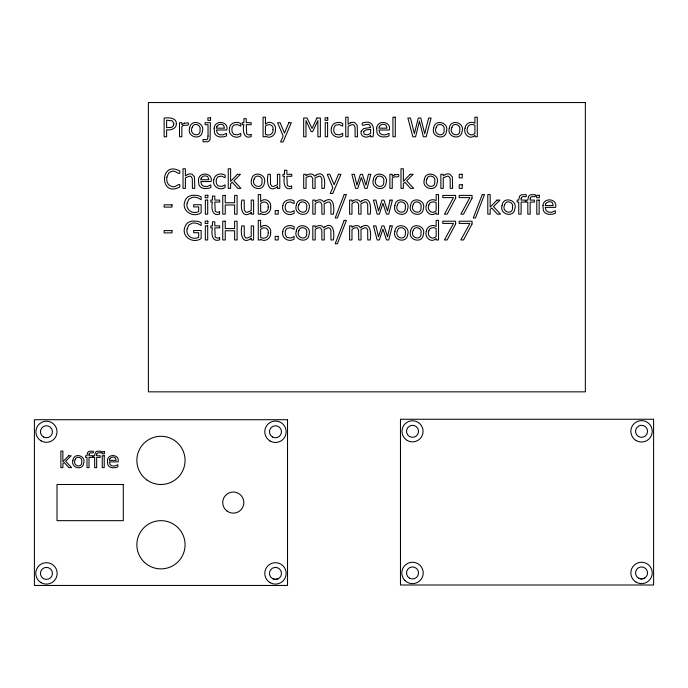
<?xml version="1.0" encoding="UTF-8"?>
<svg xmlns="http://www.w3.org/2000/svg" width="688" height="688" viewBox="0 0 688 688"><rect width="100%" height="100%" fill="white"/><g stroke="black" fill="none" stroke-linecap="round" stroke-linejoin="round"><path stroke-width="1.03" d="M278.494 578.617L275.475 579.425L272.465 578.617A6.029 6.029 0 0 1 272.465 568.176A6.029 6.029 0 0 1 281.504 573.396A6.029 6.029 0 0 1 272.465 578.617M644.561 578.169L641.543 578.978L638.533 578.169A6.029 6.029 0 0 1 638.533 567.729A6.029 6.029 0 0 1 647.571 572.949A6.029 6.029 0 0 1 638.533 578.169M208.025 136.035L207.578 138.985L206.753 139.741L203.046 139.501L203.046 141.754L207.656 141.788A3.956 3.956 0 0 0 210.072 139.286L210.39 122.705L205.084 122.705L205.084 124.7L208.025 124.7L208.025 136.035M72.928 460.315C70.348 467.9 82.947 471.177 83.704 463.067C86.292 455.465 73.685 452.188 72.928 460.315M189.621 128.123C186.56 137.11 201.481 140.988 202.384 131.382C205.445 122.378 190.507 118.491 189.621 128.123M251.593 179.706C248.54 188.701 263.461 192.571 264.364 182.965C267.417 173.969 252.487 170.082 251.593 179.706M296.27 205.506C293.208 214.493 308.138 218.371 309.032 208.756C312.094 199.761 297.156 195.874 296.27 205.506M296.27 231.297C293.208 240.293 308.138 244.163 309.032 234.556C312.094 225.552 297.156 221.665 296.27 231.297M373.335 179.706C370.273 188.701 385.203 192.571 386.106 182.965C389.159 173.969 374.229 170.082 373.335 179.706M394.921 205.506C391.868 214.493 406.789 218.371 407.692 208.756C410.753 199.761 395.815 195.874 394.921 205.506M394.921 231.297C391.868 240.293 406.789 244.163 407.692 234.556C410.753 225.552 395.815 221.665 394.921 231.297M410.581 205.506C407.52 214.493 422.441 218.371 423.344 208.756C426.405 199.761 411.467 195.874 410.581 205.506M410.581 231.297C407.52 240.293 422.441 244.163 423.344 234.556C426.405 225.552 411.467 221.665 410.581 231.297M424.333 179.706C421.271 188.701 436.201 192.571 437.095 182.965C440.157 173.969 425.218 170.082 424.333 179.706M433.681 128.123C430.619 137.11 445.54 140.988 446.443 131.382C449.505 122.378 434.567 118.491 433.681 128.123M449.333 128.123C446.271 137.11 461.201 140.988 462.095 131.382C465.157 122.378 450.219 118.491 449.333 128.123M502.077 205.506C499.024 214.493 513.945 218.371 514.848 208.756C517.901 199.761 502.971 195.874 502.077 205.506M166.849 177.229C166.169 180.927 167.691 185.803 171.905 186.439C175.105 188.727 181.107 180.505 179.688 187.007C159.573 198.075 159.315 160.063 179.688 170.925C181.125 177.513 175.036 169.214 171.811 171.518A5.616 5.616 0 0 0 168.56 173.29L166.849 177.229M187.145 203.055C185.33 209.771 192.821 214.751 198.677 211.517L198.677 206.916L193.655 206.916L193.655 204.723L201.145 204.723L201.145 212.773C192.889 218.423 180.712 210.717 185.089 200.741A8.342 8.342 0 0 1 188.495 196.527L192.098 195.229L197.533 195.452L201.137 196.751L201.137 199.709L198.316 198.101A10.707 10.707 0 0 0 192.348 197.318L188.856 199.219L187.145 203.055M187.145 228.846C185.33 235.563 192.821 240.551 198.677 237.308L198.677 232.707L193.655 232.707L193.655 230.523L201.145 230.523L201.145 238.564C192.889 244.214 180.712 236.509 185.089 226.533A8.342 8.342 0 0 1 188.495 222.319L192.098 221.02L197.533 221.244L201.137 222.551L201.137 225.509L198.316 223.892A10.707 10.707 0 0 0 192.348 223.118L188.856 225.01L187.145 228.846M107.44 460.367L107.758 464.357A5.048 5.048 0 0 0 109.908 466.997L112.213 467.797L115.825 467.608L117.889 466.894L117.889 464.718L114.81 466.034L111.92 465.896L110.089 464.538L109.375 461.889L118.121 461.889C120.039 454.424 107.93 453.091 107.44 460.367M198.471 179.774L198.841 184.504A5.977 5.977 0 0 0 201.395 187.626L204.13 188.572L208.404 188.349L210.846 187.506L210.846 184.926L207.2 186.482L203.768 186.328L201.61 184.711L200.758 181.58L211.121 181.58C213.4 172.731 199.056 171.157 198.471 179.774M214.157 128.192L214.536 132.913A5.977 5.977 0 0 0 217.081 136.043L219.816 136.989L224.09 136.766L226.533 135.923L226.533 133.343L222.886 134.9L219.463 134.736L217.305 133.128L216.445 129.989L226.816 129.989C229.087 121.148 214.742 119.566 214.157 128.192M213.822 179.714C211.938 186.302 219.618 191.247 225.114 187.48L225.114 184.874L221.966 186.439L217.924 185.855L216.445 183.601L216.161 181.348L216.453 179.043L217.958 176.782L221.613 176.137L225.114 177.771L225.114 175.139C220.968 172.533 214.321 174.365 213.822 179.714M229.517 128.131C227.633 134.71 235.313 139.655 240.809 135.897L240.809 133.291L237.661 134.848L233.619 134.272L232.14 132.01L231.847 129.765L232.14 127.461L233.653 125.199L237.308 124.545L240.809 126.188L240.809 123.556C236.663 120.942 230.016 122.782 229.517 128.131M282.828 205.514C280.945 212.093 288.625 217.038 294.12 213.28L294.12 210.674L290.972 212.231L286.93 211.655L285.451 209.393L285.167 207.148L285.46 204.843L286.965 202.582L290.62 201.928L294.12 203.571L294.12 200.939C289.975 198.325 283.327 200.156 282.828 205.514M282.828 231.306C280.945 237.893 288.625 242.83 294.12 239.071L294.12 236.466L290.972 238.022L286.93 237.446L285.451 235.184L285.167 232.94L285.46 230.635L286.965 228.373L290.62 227.728L294.12 229.362L294.12 226.73C289.975 224.116 283.327 225.956 282.828 231.306M331.401 128.131C329.526 134.71 337.197 139.655 342.701 135.897L342.701 133.291L339.545 134.848L335.512 134.272L334.024 132.01L333.74 129.765L334.033 127.461L335.546 125.199L339.201 124.545L342.701 126.188L342.701 123.556C338.556 120.942 331.908 122.782 331.401 128.131M376.671 128.192L377.041 132.913A5.977 5.977 0 0 0 379.595 136.043L382.33 136.989L386.604 136.766L389.047 135.923L389.047 133.343L385.4 134.9L381.978 134.736L379.81 133.128L378.959 129.989L389.322 129.989C391.601 121.148 377.256 119.566 376.671 128.192M542.961 205.574L543.331 210.296A5.977 5.977 0 0 0 545.885 213.418L548.62 214.372L552.894 214.149L555.336 213.306L555.336 210.717L551.69 212.274L548.259 212.119L546.1 210.511L545.249 207.372L555.612 207.372C557.891 198.531 543.546 196.949 542.961 205.574M275.458 129.636C276.077 134.925 270.1 139.363 265.439 136.121L265.293 136.774L263.074 136.774L263.074 117.184L265.439 117.184L265.439 124.184C269.627 119.703 276.542 123.943 275.458 129.636M270.642 207.019C271.261 212.308 265.293 216.746 260.632 213.504L260.477 214.157L258.267 214.157L258.267 194.558L260.632 194.558L260.632 201.567C264.811 197.078 271.734 201.326 270.642 207.019M270.642 232.811C271.261 238.1 265.293 242.537 260.632 239.295L260.477 239.957L258.267 239.957L258.267 220.358L260.632 220.358L260.632 227.358C264.811 222.878 271.734 227.117 270.642 232.811M426.276 205.54C424.255 211.457 431.187 217.864 436.166 212.687L436.166 214.157L438.531 214.157L438.531 194.558L436.166 194.558L436.166 200.655C432.193 198.092 426.655 200.862 426.276 205.54M426.276 231.331C424.255 237.248 431.187 243.664 436.166 238.478L436.166 239.957L438.531 239.957L438.531 220.358L436.166 220.358L436.166 226.455C432.193 223.884 426.655 226.653 426.276 231.331M465.028 128.157C463.015 134.074 469.938 140.481 474.918 135.304L474.918 136.774L477.283 136.774L477.283 117.184L474.918 117.184L474.918 123.272C470.945 120.71 465.406 123.479 465.028 128.157M176.395 123.694C176.541 128.733 170.762 130.505 166.625 129.791L166.625 136.774L164.131 136.774L164.131 118.026C168.465 117.648 176.498 117.381 176.395 123.694M75.13 459.679C71.87 465.982 82.491 469.018 81.734 461.691C82.947 457.339 76.058 455.293 75.13 459.679M192.219 127.366C188.357 134.839 200.939 138.426 200.053 129.748C201.481 124.597 193.328 122.18 192.219 127.366M254.199 178.957C250.337 186.422 262.919 190.017 262.025 181.34C263.461 176.188 255.308 173.763 254.199 178.957M298.867 204.749C295.014 212.222 307.596 215.808 306.702 207.131C308.138 201.98 299.977 199.563 298.867 204.749M298.867 230.54C295.014 238.014 307.596 241.6 306.702 232.922C308.138 227.771 299.977 225.354 298.867 230.54M375.94 178.957C372.079 186.422 384.661 190.017 383.766 181.34C385.203 176.188 377.041 173.763 375.94 178.957M397.526 204.749C393.665 212.222 406.247 215.808 405.352 207.131C406.789 201.98 398.636 199.563 397.526 204.749M397.526 230.54C393.665 238.014 406.247 241.6 405.352 232.922C406.789 227.771 398.636 225.354 397.526 230.54M413.178 204.749C409.317 212.222 421.907 215.808 421.013 207.131C422.441 201.98 414.288 199.563 413.178 204.749M413.178 230.54C409.317 238.014 421.907 241.6 421.013 232.922C422.441 227.771 414.288 225.354 413.178 230.54M426.93 178.957C423.077 186.422 435.659 190.017 434.764 181.34C436.201 176.188 428.039 173.763 426.93 178.957M436.278 127.366C432.417 134.839 445.007 138.426 444.113 129.748C445.54 124.597 437.387 122.18 436.278 127.366M451.93 127.366C448.077 134.839 460.659 138.426 459.765 129.748C461.201 124.597 453.039 122.18 451.93 127.366M504.682 204.749C500.821 212.222 513.403 215.808 512.508 207.131C513.945 201.98 505.792 199.563 504.682 204.749M89.079 454.08L88.933 455.748L92.545 455.748L92.545 457.425L89.001 457.425L89.001 467.625L86.998 467.625L86.998 457.425L85.647 457.425L85.647 455.748L86.998 455.748L87.591 452.73A3.294 3.294 0 0 1 89.337 451.251L93.284 451.182C94.437 454.605 90.842 451.655 89.517 453.28L89.079 454.08M96.733 454.08L96.595 455.748L100.199 455.748L100.199 457.425L96.655 457.425L96.655 467.625L94.66 467.625L94.66 457.425L93.31 457.425L93.31 455.748L94.66 455.748L95.245 452.73A3.294 3.294 0 0 1 96.999 451.251L100.938 451.182C102.091 454.605 98.496 451.655 97.171 453.28L96.733 454.08M521.212 198.118L521.04 200.088L525.305 200.088L525.305 202.083L521.117 202.083L521.117 214.157L518.743 214.157L518.743 202.083L517.144 202.083L517.144 200.088L518.743 200.088L519.449 196.519A3.904 3.904 0 0 1 521.521 194.773L526.191 194.687C527.55 198.746 523.293 195.246 521.728 197.172L521.212 198.118M530.276 198.118L530.104 200.088L534.378 200.088L534.378 202.083L530.181 202.083L530.181 214.157L527.816 214.157L527.816 202.083L526.217 202.083L526.217 200.088L527.816 200.088L528.513 196.519A3.904 3.904 0 0 1 530.586 194.773L535.255 194.687C536.623 198.746 532.366 195.246 530.792 197.172L530.276 198.118M273.007 129.697C273.79 134.031 268.836 136.422 265.439 134.237L265.439 126.171C268.406 123.032 274.073 124.906 273.007 129.697M268.2 207.079C268.982 211.414 264.029 213.805 260.632 211.612L260.632 203.553C263.599 200.414 269.266 202.289 268.2 207.079M268.2 232.871C268.982 237.214 264.029 239.596 260.632 237.412L260.632 229.345C263.599 226.206 269.266 228.081 268.2 232.871M361.209 131.253C359.635 136.886 367.306 138.907 370.634 135.278L370.634 136.774L372.991 136.774C374.728 127.529 373.18 119.42 362.284 123.014C360.916 128.226 367.143 122.593 369.533 124.949L370.634 127.486L363.677 128.553L361.209 131.253M428.873 204.929C426.543 209.96 432.012 214.957 436.166 210.7L436.166 202.625C433.629 201.292 429.587 201.61 428.873 204.929M428.873 230.721C426.543 235.752 432.012 240.748 436.166 236.491L436.166 228.416C433.629 227.092 429.587 227.41 428.873 230.721M467.625 127.547C465.294 132.578 470.764 137.574 474.918 133.317L474.918 125.242C472.381 123.917 468.339 124.227 467.625 127.547M173.806 123.754L173.557 125.25A3.474 3.474 0 0 1 171.183 127.392L166.625 127.658L166.625 120.168L172.43 120.899L173.806 123.754M363.634 131.58L364.21 134.349L367.633 134.839L370.634 133.317L370.634 129.396L365.758 129.955L363.634 131.58M368.433 174.296L365.982 185.192L362.387 174.296L360.435 174.296L356.917 185.192L354.337 174.296L351.869 174.296L355.567 188.366L357.751 188.366L361.338 177.521L364.95 188.366L367.143 188.366L370.806 174.296L368.433 174.296M390.019 200.088L387.576 210.984L383.973 200.088L382.021 200.088L378.503 210.984L375.923 200.088L373.455 200.088L377.153 214.157L379.337 214.157L382.924 203.313L386.536 214.157L388.729 214.157L392.392 200.088L390.019 200.088M390.019 225.888L387.576 236.775L383.973 225.888L382.021 225.888L378.503 236.775L375.923 225.888L373.455 225.888L377.153 239.957L379.337 239.957L382.924 229.113L386.536 239.957L388.729 239.957L392.392 225.888L390.019 225.888M419.448 121.208L415.595 136.774L412.852 136.774L407.889 118.026L410.444 118.026L414.391 133.618L418.27 118.026L420.798 118.026L424.711 133.764L428.633 118.026L431.075 118.026L426.199 136.774L423.395 136.774L419.448 121.208M109.702 459.068L109.375 460.358L116.177 460.358L115.386 457.924C113.692 456.436 110.656 456.97 109.702 459.068M201.154 178.235L200.758 179.766L208.817 179.766L207.879 176.876C205.867 175.113 202.281 175.75 201.154 178.235M216.84 126.652L216.445 128.174L224.512 128.174L223.574 125.293C221.562 123.522 217.976 124.167 216.84 126.652M379.355 126.652L378.959 128.174L387.017 128.174L386.08 125.293C384.076 123.522 380.481 124.167 379.355 126.652M545.644 204.026L545.249 205.557L553.307 205.557L552.369 202.676C550.357 200.905 546.771 201.55 545.644 204.026M344.181 194.558L335.194 217.984L337.369 217.984L346.399 194.558L344.181 194.558M344.181 220.358L335.194 243.784L337.369 243.784L346.399 220.358L344.181 220.358M482.271 194.558L473.284 217.984L475.46 217.984L484.49 194.558L482.271 194.558M288.831 122.705L284.471 133.137L280.154 122.705L277.582 122.705L283.189 136.095L280.566 141.969L283.103 141.969L291.308 122.705L288.831 122.705M338.462 174.296L334.11 184.728L329.784 174.296L327.221 174.296L332.82 187.686L330.206 193.552L332.734 193.552L340.947 174.296L338.462 174.296M316.901 118.026L312.068 128.467L307.063 118.026L303.666 118.026L303.666 136.774L305.997 136.774L305.997 120.615L311.174 131.614L312.662 131.614L317.873 120.615L317.873 136.774L320.367 136.774L320.367 118.026L316.901 118.026M455.637 198.213L447.148 214.157L444.448 214.157L453.478 197.611L442.797 197.611L442.797 195.409L455.637 195.409L455.637 198.213M455.637 224.004L447.148 239.957L444.448 239.957L453.478 223.402L442.797 223.402L442.797 221.201L455.637 221.201L455.637 224.004M472.037 198.213L463.54 214.157L460.848 214.157L469.878 197.611L459.197 197.611L459.197 195.409L472.037 195.409L472.037 198.213M472.037 224.004L463.54 239.957L460.848 239.957L469.878 223.402L459.197 223.402L459.197 221.201L472.037 221.201L472.037 224.004M237.455 174.296L230.618 181.34L230.618 168.766L228.253 168.766L228.253 188.366L230.618 188.366L230.618 183.67L232.157 182.208L237.799 188.366L240.92 188.366L233.903 180.798L240.439 174.296L237.455 174.296M68.654 455.748L62.875 461.691L62.875 451.079L60.879 451.079L60.879 467.625L62.875 467.625L62.875 463.652L64.173 462.422L68.938 467.625L71.578 467.625L65.652 461.235L71.174 455.748L68.654 455.748M410.194 174.296L403.357 181.34L403.357 168.766L400.984 168.766L400.984 188.366L403.357 188.366L403.357 183.67L404.888 182.208L410.53 188.366L413.66 188.366L406.642 180.798L413.178 174.296L410.194 174.296M497.011 200.088L490.166 207.131L490.166 194.558L487.801 194.558L487.801 214.157L490.166 214.157L490.166 209.462L491.705 208L497.347 214.157L500.468 214.157L493.459 206.589L499.995 200.088L497.011 200.088M315.921 175.148L314.545 176.188C312.937 172.903 308.267 173.6 306.057 175.861L306.057 174.296L303.692 174.296L303.692 188.366L306.057 188.366L306.057 177.865L308.009 176.635A4.377 4.377 0 0 1 311.509 176.429L312.687 178.588L312.773 188.366L315.138 188.366L315.052 177.925L319.034 176.162L320.591 176.438L321.769 178.605L321.855 188.366L324.22 188.366C325.415 182.741 324.908 169.497 315.921 175.148M325.037 200.939L323.67 201.98C322.053 198.694 317.392 199.391 315.181 201.653L315.181 200.088L312.808 200.088L312.808 214.157L315.181 214.157L315.181 203.657L317.125 202.435A4.377 4.377 0 0 1 320.634 202.229L321.812 204.379L321.889 214.157L324.263 214.157L324.168 203.717L328.15 201.954L329.715 202.229L330.894 204.396L330.971 214.157L333.336 214.157C334.531 208.541 334.024 195.297 325.037 200.939M325.037 226.73L323.67 227.771C322.053 224.494 317.392 225.182 315.181 227.444L315.181 225.888L312.808 225.888L312.808 239.957L315.181 239.957L315.181 229.448L317.125 228.227A4.377 4.377 0 0 1 320.634 228.02L321.812 230.17L321.889 239.957L324.263 239.957L324.168 229.508L328.15 227.745L329.715 228.029L330.894 230.196L330.971 239.957L333.336 239.957C334.531 234.333 334.024 221.089 325.037 226.73M361.845 200.939L360.469 201.98C358.861 198.694 354.191 199.391 351.981 201.653L351.981 200.088L349.616 200.088L349.616 214.157L351.981 214.157L351.981 203.657L353.924 202.435A4.377 4.377 0 0 1 357.433 202.229L358.611 204.379L358.689 214.157L361.062 214.157L360.976 203.717L364.95 201.954L366.515 202.229L367.693 204.396L367.77 214.157L370.144 214.157C371.339 208.541 370.832 195.297 361.845 200.939M361.845 226.73L360.469 227.771C358.861 224.494 354.191 225.182 351.981 227.444L351.981 225.888L349.616 225.888L349.616 239.957L351.981 239.957L351.981 229.448L353.924 228.227A4.377 4.377 0 0 1 357.433 228.02L358.611 230.17L358.689 239.957L361.062 239.957L360.976 229.508L364.95 227.745L366.515 228.029L367.693 230.196L367.77 239.957L370.144 239.957C371.339 234.333 370.832 221.089 361.845 226.73M184.35 123.178L181.864 124.786L181.864 122.705L179.499 122.705L179.499 136.774L181.864 136.774L181.864 126.79C183.404 123.307 189.793 127.572 188.271 122.86L184.35 123.178M394.731 174.769L392.246 176.377L392.246 174.296L389.881 174.296L389.881 188.366L392.246 188.366L392.246 178.381C393.785 174.898 400.175 179.164 398.653 174.451L394.731 174.769M277.436 186.801C267.838 193.844 266.531 181.193 268.036 174.296L270.401 174.296L270.504 184.143L271.812 186.25L273.385 186.5L277.436 184.797L277.436 174.296L279.801 174.296L279.801 188.366L277.436 188.366L277.436 186.801M251.232 212.601C241.634 219.644 240.336 206.985 241.841 200.088L244.206 200.088L244.309 209.935L245.616 212.042L247.19 212.3L251.232 210.597L251.232 200.088L253.605 200.088L253.605 214.157L251.232 214.157L251.232 212.601M251.232 238.392C241.634 245.435 240.336 232.776 241.841 225.888L244.206 225.888L244.309 235.726L245.616 237.842L247.19 238.091L251.232 236.388L251.232 225.888L253.605 225.888L253.605 239.957L251.232 239.957L251.232 238.392M187.678 174.425L185.39 175.861L185.39 168.766L183.025 168.766L183.025 188.366L185.39 188.366L185.39 177.865L189.441 176.162L190.98 176.42L192.305 178.536L192.416 188.366L194.781 188.366L194.489 176.954L192.124 174.253A6.011 6.011 0 0 0 187.678 174.425M350.39 122.834L348.102 124.27L348.102 117.184L345.737 117.184L345.737 136.774L348.102 136.774L348.102 126.274L352.153 124.571L353.692 124.829L355.017 126.945L355.128 136.774L357.493 136.774L357.201 125.371L354.836 122.662A6.011 6.011 0 0 0 350.39 122.834M445.532 174.425L443.244 175.861L443.244 174.296L440.87 174.296L440.87 188.366L443.244 188.366L443.244 177.865L447.295 176.162L448.834 176.42L450.158 178.536L450.27 188.366L452.635 188.366L452.334 176.954L449.969 174.253A6.011 6.011 0 0 0 445.532 174.425M251.017 134.521L248.901 134.977L246.665 134.005L246.261 124.7L251.146 124.7L251.146 122.705L246.261 122.705L246.261 118.663L243.896 118.663L243.896 122.705L242.296 122.705L242.296 124.7L243.896 124.7C242.477 129.955 243.483 139.587 251.146 136.654L251.017 134.521M291.635 186.113L289.519 186.568L287.283 185.597L286.879 176.283L291.764 176.283L291.764 174.296L286.879 174.296L286.879 170.254L284.514 170.254L284.514 174.296L282.914 174.296L282.914 176.283L284.514 176.283C283.095 181.537 284.101 191.178 291.764 188.237L291.635 186.113M219.575 211.904L217.46 212.36L215.215 211.388L214.811 202.083L219.696 202.083L219.696 200.088L214.811 200.088L214.811 196.046L212.446 196.046L212.446 200.088L210.846 200.088L210.846 202.083L212.446 202.083C211.027 207.337 212.033 216.969 219.696 214.037L219.575 211.904M219.575 237.695L217.46 238.151L215.215 237.179L214.811 227.874L219.696 227.874L219.696 225.888L214.811 225.888L214.811 221.846L212.446 221.846L212.446 225.888L210.846 225.888L210.846 227.874L212.446 227.874C211.027 233.129 212.033 242.761 219.696 239.828L219.575 237.695M585.35 102.546L148.393 102.546L148.393 391.842L585.35 391.842L585.35 102.546M395.308 117.184L392.934 117.184L392.934 136.774L395.308 136.774L395.308 117.184M210.545 117.897L207.871 117.897L207.871 120.357L210.545 120.357L210.545 117.897M327.763 117.897L325.089 117.897L325.089 120.357L327.763 120.357L327.763 117.897M327.608 122.705L325.243 122.705L325.243 136.774L327.608 136.774L327.608 122.705M462.233 174.296L459.223 174.296L459.223 177.882L462.233 177.882L462.233 174.296M462.233 184.78L459.223 184.78L459.223 188.366L462.233 188.366L462.233 184.78M207.862 195.28L205.187 195.28L205.187 197.74L207.862 197.74L207.862 195.28M225.243 195.409L222.749 195.409L222.749 214.157L225.243 214.157L225.243 204.981L234.599 204.981L234.599 214.157L237.093 214.157L237.093 195.409L234.599 195.409L234.599 202.762L225.243 202.762L225.243 195.409M539.297 195.28L536.631 195.28L536.631 197.74L539.297 197.74L539.297 195.28M207.707 200.088L205.342 200.088L205.342 214.157L207.707 214.157L207.707 200.088M539.151 200.088L536.786 200.088L536.786 214.157L539.151 214.157L539.151 200.088M171.991 204.818L164.131 204.818L164.131 207.097L171.991 207.097L171.991 204.818M278.201 210.571L275.191 210.571L275.191 214.157L278.201 214.157L278.201 210.571M207.862 221.072L205.187 221.072L205.187 223.531L207.862 223.531L207.862 221.072M225.243 221.201L222.749 221.201L222.749 239.957L225.243 239.957L225.243 230.772L234.599 230.772L234.599 239.957L237.093 239.957L237.093 221.201L234.599 221.201L234.599 228.554L225.243 228.554L225.243 221.201M207.707 225.888L205.342 225.888L205.342 239.957L207.707 239.957L207.707 225.888M171.991 230.609L164.131 230.609L164.131 232.888L171.991 232.888L171.991 230.609M278.201 236.362L275.191 236.362L275.191 239.957L278.201 239.957L278.201 236.362M653.6 419.259L400.468 419.259L400.468 585.006L653.6 585.006L653.6 419.259M287.532 419.714L34.4 419.714L34.4 585.454L287.532 585.454L287.532 419.714M104.352 451.681L102.099 451.681L102.099 453.753L104.352 453.753L104.352 451.681M104.223 455.748L102.228 455.748L102.228 467.625L104.223 467.625L104.223 455.748M123.298 484.498L57.001 484.498L57.001 520.661L123.298 520.661L123.298 484.498M638.533 436.536A6.029 6.029 0 0 0 647.571 431.316A6.029 6.029 0 0 0 638.533 426.096A6.029 6.029 0 0 0 638.533 436.536M409.506 436.536A6.029 6.029 0 0 0 418.545 431.316A6.029 6.029 0 0 0 409.506 426.096A6.029 6.029 0 0 0 409.506 436.536M409.506 578.169A6.029 6.029 0 0 0 418.545 572.949A6.029 6.029 0 0 0 409.506 567.729A6.029 6.029 0 0 0 409.506 578.169M636.194 440.578A10.698 10.698 0 0 0 652.241 431.316A10.698 10.698 0 0 0 636.194 422.054A10.698 10.698 0 0 0 636.194 440.578M636.194 582.211A10.698 10.698 0 0 0 652.241 572.949A10.698 10.698 0 0 0 636.194 563.687A10.698 10.698 0 0 0 636.194 582.211M404.957 580.517A10.698 10.698 0 0 0 422.853 575.718A10.698 10.698 0 0 0 409.756 562.612A10.698 10.698 0 0 0 404.957 580.517M407.244 440.449A10.544 10.544 0 0 0 423.068 431.316A10.544 10.544 0 0 0 407.244 422.183A10.544 10.544 0 0 0 407.244 440.449M272.465 436.983A6.029 6.029 0 0 0 281.504 431.763A6.029 6.029 0 0 0 272.465 426.543A6.029 6.029 0 0 0 272.465 436.983M43.439 436.983A6.029 6.029 0 0 0 52.477 431.763A6.029 6.029 0 0 0 43.439 426.543A6.029 6.029 0 0 0 43.439 436.983M227.092 511.115A10.544 10.544 0 0 0 243.776 503.685A10.544 10.544 0 0 0 229.001 492.943A10.544 10.544 0 0 0 227.092 511.115M144.557 562.431A24.106 24.106 0 0 0 184.47 550.151A24.106 24.106 0 0 0 153.88 521.728A24.106 24.106 0 0 0 144.557 562.431M43.439 578.617A6.029 6.029 0 0 0 52.477 573.396A6.029 6.029 0 0 0 43.439 568.176A6.029 6.029 0 0 0 43.439 578.617M270.126 441.034A10.698 10.698 0 0 0 286.174 431.763A10.698 10.698 0 0 0 270.126 422.501A10.698 10.698 0 0 0 270.126 441.034M270.126 582.667A10.698 10.698 0 0 0 286.174 573.396A10.698 10.698 0 0 0 270.126 564.134A10.698 10.698 0 0 0 270.126 582.667M41.108 582.667A10.698 10.698 0 0 0 57.156 573.396A10.698 10.698 0 0 0 41.108 564.134A10.698 10.698 0 0 0 41.108 582.667M41.177 440.905A10.544 10.544 0 0 0 57.001 431.763A10.544 10.544 0 0 0 41.177 422.63A10.544 10.544 0 0 0 41.177 440.905M147.06 480.086A24.106 24.106 0 0 0 184.969 462.594A24.106 24.106 0 0 0 150.87 438.505A24.106 24.106 0 0 0 147.06 480.086"/></g></svg>
